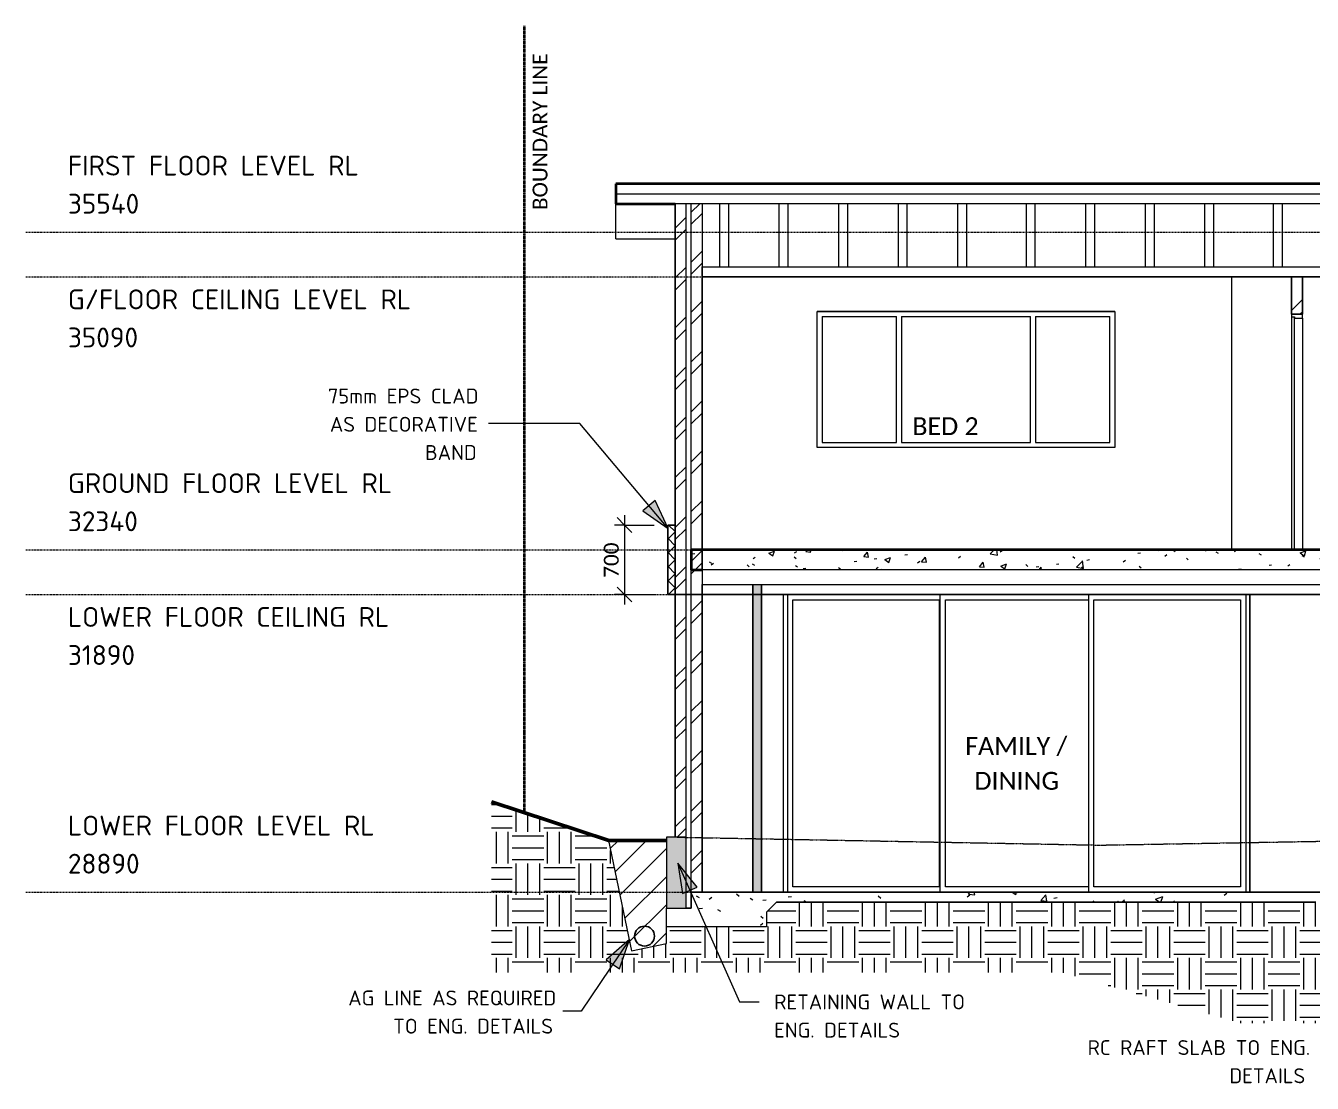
# Model space of a CAD drawing. Header units: millimetres. Extents: x 21429 to 43897, y 26965 to 37621.
# Drawn here: x 21429 to 34395, y 26965 to 37621 of the extents above; entities that cross this region are included whole.
import ezdxf

# ---------------------------------------------------------------- set-up
doc = ezdxf.new("R2010")
doc.units = ezdxf.units.MM
for name, pattern in [('Centre', [30, 12, -6, 6, -6]), ('Dash - Tight', [4.5, 3, -1.5]), ('Dash dot', [8, 4, -2, 0, -2])]:
    doc.linetypes.add(name, pattern=pattern)
for name, color, linetype, lineweight in [('A-ANNO-DIMS', 211, 'Continuous', 9), ('A-ANNO-DIMS-100', 211, 'Continuous', 9), ('A-AREA-IDEN', 2, 'Continuous', 9), ('A-CLNG', 13, 'Continuous', 9), ('A-DETL', 90, 'Continuous', 9), ('A-DETL-GENF', 92, 'Continuous', 9), ('A-DETL-MEDM', 33, 'Continuous', 25), ('A-DETL-THIN', 151, 'Continuous', 9), ('A-DETL-WIDE', 214, 'Continuous', 50), ('A-DOOR', 31, 'Continuous', 9), ('A-DOOR-FRAM', 31, 'Continuous', 9), ('A-FLOR', 192, 'Continuous', 9), ('A-FLOR-LEVL', 51, 'Continuous', 9), ('A-FLOR-PATT', 8, 'Continuous', 35), ('A-GLAZ', 151, 'Continuous', 9), ('A-ROOF', 132, 'Continuous', 9), ('A-WALL', 113, 'Continuous', 9), ('A-WALL-PATT', 111, 'Continuous', 25), ('G-ANNO-TEXT', 231, 'Continuous', 9), ('I-WALL', 2, 'Continuous', 9)]:
    doc.layers.add(name, color=color, linetype=linetype, lineweight=lineweight)
doc.styles.add('Calibri', font='calibri.ttf', dxfattribs={"height": 150})
doc.styles.add('Calibri_1', font='calibri.ttf', dxfattribs={"height": 180})
doc.styles.add('ISOCPEUR', font='ISOCPEUR.ttf', dxfattribs={"height": 200})
doc.styles.add('ISOCPEUR_1', font='ISOCPEUR.ttf', dxfattribs={"height": 150})
doc.dimstyles.new('1_5mm_Calibrii', dxfattribs={"dimscale": 304.8, "dimtxt": 176.602264, "dimasz": 0.492126, "dimexe": 0.328084, "dimexo": 0.0625, "dimgap": 0, "dimtad": 1, "dimdec": 0, "dimzin": 0, "dimdsep": 46, "dimtxsty": 'Calibri', "dimblk1": 'OBLIQUE', "dimblk2": 'OBLIQUE', "dimsah": 1, "dimcen": 0.09, "dimdle": 0.328084, "dimazin": 0, "dimtfac": 1, "dimtdec": 4, "dimtix": 1, "dimtmove": 0, "dimatfit": 3, "dimfxl": 0.984252, "dimfxlon": 1, "dimtvp": 1, "dimtolj": 1, "dimtzin": 0, "dimarcsym": 2})
pattern_1 = [(45, (33633.57, 18106.9), (-251.447, 251.447), []), (45, (33633.57, 18487.9), (-251.447, 251.447), [])]
pattern_2 = [(0, (33633.57, 18106.88), (317.5, 317.5), [317.5, -317.5]), (0, (33633.57, 18225.95), (317.5, 317.5), [317.5, -317.5]), (0, (33633.57, 18345), (317.5, 317.5), [317.5, -317.5]), (90, (33673.26, 18384.7), (-317.5, 317.5), [317.5, -317.5]), (90, (33792.32, 18384.7), (-317.5, 317.5), [317.5, -317.5]), (90, (33911.38, 18384.7), (-317.5, 317.5), [317.5, -317.5])]

# ---------------------------------------------------------------- blocks, each defined once
blk = doc.blocks.new('Stacker Door - 3 Panel - FXX3047 SP-2545092-SECTION E-E')
at = {"layer": 'A-DOOR'}
for p, q in [((29065, 28890), (29065, 31890)), ((29105, 31889), (29105, 28890)), ((29105, 31889), (33725, 31889)), ((33725, 31889), (33725, 28890)), ((33765, 28890), (33765, 31890))]:
    blk.add_line(p, q, dxfattribs=at)
at = {"layer": 'A-DOOR-FRAM'}
for p, q in [((29160, 28945), (29160, 31835)), ((29160, 31835), (30635, 31835)), ((30635, 31835), (30635, 28945)), ((30643, 31889), (30643, 28890)), ((30698, 28945), (30698, 31835)), ((30698, 31835), (32140, 31835)), ((32140, 31889), (32140, 28890)), ((32195, 28945), (32195, 31835)), ((32195, 31835), (33670, 31835)), ((33670, 31835), (33670, 28945)), ((30635, 28945), (29160, 28945)), ((32140, 28945), (30698, 28945)), ((33670, 28945), (32195, 28945))]:
    blk.add_line(p, q, dxfattribs=at)
blk = doc.blocks.new('AS_AA 0622 - 1527_3 PANEL HORIZONTAL_ - AA1430 SP-1980709-SECTION E-E')
at = {"layer": 'A-GLAZ'}
for p, q in [((32405, 34740), (29405, 34740)), ((29405, 33370), (29405, 34740)), ((29455, 34690), (29455, 33420)), ((29455, 34690), (30205, 34690)), ((30205, 33420), (30205, 34690)), ((30255, 34690), (30255, 33420)), ((30255, 34690), (31555, 34690)), ((31555, 33420), (31555, 34690)), ((31605, 34690), (31605, 33420)), ((31605, 34690), (32355, 34690)), ((32355, 33420), (32355, 34690)), ((32405, 34740), (32405, 33370)), ((32405, 33370), (29405, 33370)), ((29455, 33420), (30205, 33420)), ((30255, 33420), (31555, 33420)), ((31605, 33420), (32355, 33420))]:
    blk.add_line(p, q, dxfattribs=at)
blk = doc.blocks.new('Single - Timber Frame  - 870x2400-V1-SECTION E-E')
at = {"layer": 'A-DOOR', "lineweight": 18}
for p, q in [((34185, 34685), (34185, 32345)), ((34215, 34685), (34185, 34685)), ((34215, 32345), (34215, 34685)), ((34185, 32345), (34215, 32345))]:
    blk.add_line(p, q, dxfattribs=at)
at = {"layer": 'A-DOOR-FRAM', "lineweight": 18}
for p, q in [((34295, 34715), (34185, 34715)), ((34185, 34715), (34185, 34688)), ((34185, 34688), (34215, 34688)), ((34215, 34688), (34215, 34673)), ((34215, 34673), (34295, 34673)), ((34295, 34673), (34295, 34715))]:
    blk.add_line(p, q, dxfattribs=at)
at = {"layer": 'A-DOOR-FRAM'}
for p, q in [((34185, 34688), (34185, 34685)), ((34295, 34673), (34295, 32340)), ((34185, 32345), (34185, 32340)), ((34215, 32345), (34215, 32340))]:
    blk.add_line(p, q, dxfattribs=at)
blk = doc.blocks.new('DIMBLOCK2-SECTION E-E')
at = {"layer": 'A-ANNO-DIMS-100'}
for p, q in [((27463, 32690), (27463, 31790)), ((27463, 32590), (27363, 32590)), ((27463, 32590), (27388, 32665)), ((27463, 32590), (27538, 32515)), ((27463, 32590), (27763, 32590)), ((27463, 31890), (27388, 31965)), ((27463, 31890), (27363, 31890)), ((27463, 31890), (27538, 31815)), ((27463, 31890), (27763, 31890))]:
    blk.add_line(p, q, dxfattribs=at)
at = {"layer": 'A-ANNO-DIMS-100', "color": 0, "insert": (27255, 32058), "char_height": 150, "width": 437.74, "attachment_point": 1, "rotation": 90, "line_spacing_factor": 1.158048, "style": 'Calibri'}
blk.add_mtext('700', dxfattribs=at)
blk = doc.blocks.new('_Oblique')
at = {"color": 0, "linetype": 'ByBlock', "lineweight": -2}
blk.add_line((-0.5, -0.5), (0.5, 0.5), dxfattribs=at)

msp = doc.modelspace()

# ---------------------------------------------------------------- hatches: boundary and pattern name
at = {"layer": 'A-DETL-GENF'}
h = msp.add_hatch(dxfattribs=at)
h.set_pattern_fill('FP_6', color=55, style=0, pattern_type=2)
h.set_pattern_definition(pattern_2)
h.paths.add_polyline_path([(36105.4, 27570.9), (41545.4, 27760.9), (41652.7, 27768.4), (41652.7, 29442), (41105.6, 29442), (41105.6, 27770), (40655.6, 27770), (40655.6, 28590), (28895.4, 28589), (28895.4, 28540), (27885.4, 28540), (27885.4, 28371.8), (27535.2, 28298.5), (27302.4, 29411.8), (27302.4, 29412.5), (26121.4, 29801.2), (26121.4, 28081.9), (31873.5, 28081.9), (33674.3, 27570.9), (35828.5, 27570.9)])
msp.add_hatch(color=31, dxfattribs=at).paths.add_polyline_path([(27885.4, 28730), (28085.4, 28730), (28085.4, 29444.3), (27885.4, 29444.3)])
h = msp.add_hatch(dxfattribs=at)
h.set_pattern_fill('FP_7', style=0, pattern_type=2)
h.set_pattern_definition([(45, (33633.57, 18106.88), (-141.4214, 141.4214), [])])
h.paths.add_polyline_path([(27535.2, 28298.5), (27885.4, 28371.8), (27885.4, 29411.8), (27302.4, 29411.8), (27445, 28730)])
h = msp.add_hatch(dxfattribs=at)
h.set_pattern_fill('FP_5', style=0, pattern_type=2)
h.set_pattern_definition([(50, (33633.6, 18106.9), (728.737, -63.756), [76.2, -838.2]), (355, (33633.6, 18106.9), (-140.97, 764.228), [60.96, -670.56]), (100.451, (33694.3, 18101.6), (587.77, 700.467), [64.76, -712.36]), (46.184, (33633.6, 18310.1), (1084.316, -168.17), [114.3, -1257.3]), (96.636, (33723.9, 18296.1), (949.61, 989.71), [97.14, -1068.54]), (351.184, (33633.6, 18310.1), (949.62, 989.7), [91.44, -1005.84]), (21, (33735.2, 18259.3), (606.458, -409.06), [76.2, -838.2]), (326, (33735.2, 18259.3), (247.21, 736.753), [60.96, -670.56]), (71.451, (33785.7, 18225.2), (853.67, 327.685), [64.76, -712.36]), (37.5, (33633.57, 18106.88), (12.3547, 338.22), [33.528, -628.904, 33.528, -647.192, -673.1]), (37.5, (33633.57, 18106.88), (12.3547, 338.22), [-1343.152, 33.528, -639.572]), (7.5, (33633.57, 18106.9), (267.279, 400.722), [33.528, -354.584, 33.528, -613.664, -256.54]), (7.5, (33633.57, 18106.9), (267.279, 400.722), [-1035.304, 33.528, -223.012]), (327.5, (33407, 18106.88), (542.3633, -22.9153), [33.528, -220.472, 33.528, -1810.512]), (327.5, (33407, 18106.88), (542.3633, -22.9153), [-287.528, -758.952, 33.528, -1018.032]), (317.5, (33305.4, 18106.9), (592.517, 101.707), [33.528, -296.672, 33.528, -492.76, -746.76]), (317.5, (33305.4, 18106.9), (592.517, 101.707), [-856.488, 33.528, -713.232])])
h.paths.add_polyline_path([(27926.7, 28540), (28895.4, 28540), (28895.4, 28689), (28995.4, 28789), (34430.4, 28789), (34490.4, 28729), (34790.4, 28729), (34850.4, 28789), (39030.4, 28789), (39130.4, 28689), (39130.4, 28590), (39580.4, 28590), (39580.4, 28804), (39420.4, 28804), (39420.4, 28890), (28135.4, 28890), (28135.4, 28730), (27885.4, 28730), (27885.4, 28540)])
h = msp.add_hatch(dxfattribs=at)
h.set_pattern_fill('FP_6', color=55, style=0, pattern_type=2)
h.set_pattern_definition(pattern_2)
h.paths.add_polyline_path([(28895.4, 28589), (39130.4, 28589), (39130.4, 28689), (39030.4, 28789), (34850.4, 28789), (34790.4, 28729), (34490.4, 28729), (34430.4, 28789), (28995.4, 28789), (28895.4, 28689), (28895.4, 28629.7)])
at = {"layer": 'A-FLOR-PATT', "lineweight": 9}
h = msp.add_hatch(dxfattribs=at)
h.set_pattern_fill('FP_2', color=256, style=0, pattern_type=2)
h.set_pattern_definition([(50, (33633.57, 18106.9), (582.989, -51.005), [60.96, -670.56]), (355, (33633.6, 18106.9), (-112.777, 611.382), [48.768, -536.448]), (100.451, (33682.15, 18102.63), (470.216, 560.373), [51.808, -569.888]), (46.184, (33633.6, 18269.44), (867.453, -134.537), [91.44, -1005.84]), (96.636, (33705.9, 18258.2), (759.69, 791.77), [77.71, -854.83]), (351.184, (33633.6, 18269.4), (759.696, 791.76), [73.15, -804.67]), (21, (33714.85, 18228.8), (485.166, -327.249), [60.96, -670.56]), (326, (33714.85, 18228.8), (197.767, 589.402), [48.768, -536.448]), (71.451, (33755.3, 18201.53), (682.934, 262.148), [51.808, -569.888]), (37.5, (33633.57, 18106.88), (9.883, 270.576), [26.822, -503.123, 26.822, -517.754, -538.48]), (37.5, (33633.57, 18106.88), (9.883, 270.576), [-1074.522, 26.822, -511.658]), (7.5, (33633.57, 18106.88), (213.8225, 320.578), [26.822, -283.667, 26.822, -490.931, -205.232]), (7.5, (33633.57, 18106.88), (213.8225, 320.578), [-828.243, 26.822, -178.41]), (327.5, (33452.32, 18106.88), (433.891, -18.3325), [26.822, -176.378, 26.822, -1448.41]), (327.5, (33452.32, 18106.88), (433.891, -18.3325), [-230.022, -607.162, 26.822, -814.426]), (317.5, (33371.04, 18106.9), (474.014, 81.365), [26.822, -237.338, 26.822, -991.616]), (317.5, (33371.04, 18106.9), (474.014, 81.365), [-290.982, -394.208, 26.822, -570.586])])
h.paths.add_polyline_path([(38740.6, 32140), (39420.4, 32140), (39420.4, 32340), (28135.4, 32340), (28135.4, 32140), (37769.9, 32140)])
at = {"layer": 'A-WALL-PATT', "lineweight": 9}
h = msp.add_hatch(dxfattribs=at)
h.set_pattern_fill('FP_1', color=256, style=0, pattern_type=2)
h.set_pattern_definition(pattern_1)
h.paths.add_polyline_path([(28085.4, 31890), (28085.4, 35827.4), (27975.4, 35827.4), (27975.4, 31890), (28062.8, 31890)])
h = msp.add_hatch(dxfattribs=at)
h.set_pattern_fill('FP_1', color=256, style=0, pattern_type=2)
h.set_pattern_definition(pattern_1)
h.paths.add_polyline_path([(28135.4, 31890), (28245.4, 31890), (28245.4, 35827.4), (28135.4, 35827.4), (28135.4, 31990)])
h = msp.add_hatch(dxfattribs=at)
h.set_pattern_fill('FP_1', color=256, style=0, pattern_type=2)
h.set_pattern_definition(pattern_1)
h.paths.add_polyline_path([(34295.4, 34715), (34295.4, 35090), (34185.4, 35090), (34185.4, 34715)])
h = msp.add_hatch(dxfattribs=at)
h.set_pattern_fill('FP_4', color=256, angle=135, style=0, pattern_type=2)
h.set_pattern_definition([(135, (27975.45, 32240), (-70.71, -70.71), []), (225, (27975.45, 32240), (70.71, -70.71), [])])
h.paths.add_polyline_path([(27975.4, 31890), (27975.4, 32590), (27900.4, 32590), (27900.4, 31890)])
msp.add_hatch(color=256, dxfattribs=at).paths.add_polyline_path([(28845.4, 28890), (28845.4, 31990), (28755.4, 31990), (28755.4, 28890), (28790.9, 28890)])
h = msp.add_hatch(dxfattribs=at)
h.set_pattern_fill('FP_1', color=256, style=0, pattern_type=2)
h.set_pattern_definition(pattern_1)
h.paths.add_polyline_path([(28062.8, 29444.3), (28085.4, 29444.3), (28085.4, 31890), (27975.4, 31890), (27975.4, 29444.3)])
h = msp.add_hatch(dxfattribs=at)
h.set_pattern_fill('FP_1', color=256, style=0, pattern_type=2)
h.set_pattern_definition(pattern_1)
h.paths.add_polyline_path([(28135.4, 28890), (28245.4, 28890), (28245.4, 31890), (28135.4, 31890), (28135.4, 28962.7)])
at = {"layer": 'G-ANNO-TEXT'}
for points in [[(27902.7, 32556), (27771.1, 32837.3), (27648.1, 32733.9)], [(27999.8, 29183.5), (28048.4, 28876.7), (28195.2, 28942.1)], [(27512.7, 28412.2), (27278.4, 28208.3), (27411.7, 28118.5)]]:
    msp.add_hatch(color=7, dxfattribs=at).paths.add_polyline_path(points)

# ---------------------------------------------------------------- linework, layer by layer
at = {"layer": 'A-CLNG', "lineweight": 25}
for p, q in [((28245.4, 35190), (28245.4, 35090)), ((28245.4, 35090), (34651, 35090)), ((28245.4, 31990), (28245.4, 31890)), ((28245.4, 31890), (39310.4, 31890))]:
    msp.add_line(p, q, dxfattribs=at)
at = {"layer": 'A-DETL', "linetype": 'Dash dot', "lineweight": 35}
msp.add_line((26455.4, 29677.5), (26455.4, 37620.8), dxfattribs=at)
at = {"layer": 'A-DETL'}
for p, q in [((28420.4, 35827.4), (28420.4, 35190)), ((28510.4, 35827.4), (28510.4, 35190)), ((29020.4, 35827.4), (29020.4, 35190)), ((29110.4, 35827.4), (29110.4, 35190)), ((29620.4, 35827.4), (29620.4, 35190)), ((29710.4, 35827.4), (29710.4, 35190)), ((30220.4, 35827.4), (30220.4, 35190)), ((30310.4, 35827.4), (30310.4, 35190)), ((30820.4, 35827.4), (30820.4, 35190)), ((30910.4, 35827.4), (30910.4, 35190)), ((31510.4, 35827.4), (31510.4, 35190)), ((31600.4, 35827.4), (31600.4, 35190)), ((32110.4, 35827.4), (32110.4, 35190)), ((32200.4, 35827.4), (32200.4, 35190)), ((32710.4, 35827.4), (32710.4, 35190)), ((32800.4, 35827.4), (32800.4, 35190)), ((33310.4, 35827.4), (33310.4, 35190)), ((33400.4, 35827.4), (33400.4, 35190)), ((34000.4, 35827.4), (34000.4, 35190)), ((34090.4, 35827.4), (34090.4, 35190)), ((28995.4, 28789), (28895.4, 28689)), ((27885.4, 28371.8), (27885.4, 28730)), ((28895.4, 28689), (28895.4, 28589)), ((28895.4, 28540), (27885.4, 28540)), ((28895.4, 28589), (28895.4, 28540)), ((27535.2, 28298.5), (27885.4, 28371.8))]:
    msp.add_line(p, q, dxfattribs=at)
at = {"layer": 'A-DETL', "linetype": 'Dash - Tight'}
for p, q in [((27995.4, 29444.3), (32254.8, 29364.6)), ((32254.8, 29364.6), (35854.2, 29427.4))]:
    msp.add_line(p, q, dxfattribs=at)
at = {"layer": 'A-DETL-MEDM'}
for p, q in [((39420.4, 28890), (28135.4, 28890)), ((28135.4, 28890), (28135.4, 28730)), ((34430.4, 28789), (28995.4, 28789)), ((28135.4, 28730), (28085.4, 28730))]:
    msp.add_line(p, q, dxfattribs=at)
msp.add_circle((27665.3, 28447.7), 100, dxfattribs=at)
at = {"layer": 'A-DETL-THIN'}
for p, q in [((34650.4, 35827.4), (28245.4, 35827.4)), ((28245.4, 35827.4), (28245.4, 35190)), ((28245.4, 35190), (34650.4, 35190)), ((34670.4, 32140), (28245.4, 32140)), ((28245.4, 32140), (28245.4, 31990)), ((28245.4, 31990), (34670.4, 31990)), ((27885.4, 29444.3), (27885.4, 28730)), ((28085.4, 29444.3), (27885.4, 29444.3)), ((28085.4, 28730), (28085.4, 29444.3)), ((27302.4, 29411.8), (27535.2, 28298.5)), ((27885.4, 28730), (28085.4, 28730))]:
    msp.add_line(p, q, dxfattribs=at)
at = {"layer": 'A-DETL-WIDE'}
for p, q in [((27304.4, 29411.8), (26121.4, 29801.2)), ((27885.4, 29411.8), (27302.4, 29411.8))]:
    msp.add_line(p, q, dxfattribs=at)
at = {"layer": 'A-FLOR', "lineweight": 35}
for p, q in [((39420.4, 32340), (28135.4, 32340)), ((28135.4, 32340), (28135.4, 32140)), ((28135.4, 32140), (28245.4, 32140))]:
    msp.add_line(p, q, dxfattribs=at)
at = {"layer": 'A-FLOR-LEVL', "linetype": 'Centre'}
for p, q in [((21428.8, 35540), (43897.3, 35540)), ((21428.8, 35090), (43897.3, 35090)), ((21428.8, 32340), (43897.3, 32340)), ((21428.8, 31890), (43897.3, 31890)), ((21428.8, 28890), (43897.3, 28890))]:
    msp.add_line(p, q, dxfattribs=at)
at = {"layer": 'A-ROOF', "lineweight": 35}
for p, q in [((27375.4, 36029.2), (27375.4, 35827.4)), ((34650.4, 36029.2), (27375.4, 36029.2)), ((27375.4, 35827.4), (27975.4, 35827.4))]:
    msp.add_line(p, q, dxfattribs=at)
at = {"layer": 'A-ROOF'}
for p, q in [((27375.4, 36028.2), (34650.4, 36028.2)), ((27375.4, 35927.8), (34650.4, 35927.8)), ((27375.4, 35473.9), (27375.4, 35827.4)), ((27375.4, 35473.9), (27975.4, 35473.9))]:
    msp.add_line(p, q, dxfattribs=at)
at = {"layer": 'A-WALL', "lineweight": 25}
for p, q in [((27975.4, 35827.4), (27975.4, 29444.3)), ((28245.4, 32140), (28245.4, 35190)), ((34185.4, 35090), (34185.4, 34715)), ((34295.4, 34715), (34295.4, 35090)), ((34185.4, 34715), (34295.4, 34715)), ((27900.4, 32590), (27900.4, 31890)), ((27975.4, 32590), (27900.4, 32590)), ((27900.4, 31890), (28245.4, 31890)), ((28245.4, 28890), (28245.4, 31890))]:
    msp.add_line(p, q, dxfattribs=at)
at = {"layer": 'A-WALL'}
for p, q in [((28245.4, 35827.4), (27975.4, 35827.4)), ((28085.4, 29444.3), (28085.4, 35827.4)), ((28135.4, 28890), (28135.4, 35827.4)), ((29405.4, 33370), (29405.4, 34740)), ((29405.4, 34740), (32405.4, 34740)), ((32405.4, 34740), (32405.4, 33370)), ((32405.4, 33370), (29405.4, 33370)), ((29065.4, 28890), (29065.4, 31890)), ((33765.4, 31890), (33765.4, 28890))]:
    msp.add_line(p, q, dxfattribs=at)
at = {"layer": 'G-ANNO-TEXT', "color": 7}
for p, q in [((27014.1, 33612.7), (26094.2, 33612.7)), ((27902.7, 32556), (27014.1, 33612.7)), ((27771.1, 32837.3), (27648.1, 32733.9)), ((27902.7, 32556), (27771.1, 32837.3)), ((27648.1, 32733.9), (27902.7, 32556)), ((27999.8, 29183.5), (28048.4, 28876.7)), ((28195.2, 28942.1), (27999.8, 29183.5)), ((27999.8, 29183.5), (28622.7, 27784.5)), ((28048.4, 28876.7), (28195.2, 28942.1)), ((27512.7, 28412.2), (27026, 27689.9)), ((27512.7, 28412.2), (27278.4, 28208.3)), ((27411.7, 28118.5), (27512.7, 28412.2)), ((27278.4, 28208.3), (27411.7, 28118.5)), ((28622.7, 27784.5), (28821.7, 27784.5)), ((27026, 27689.9), (26841, 27689.9))]:
    msp.add_line(p, q, dxfattribs=at)
at = {"layer": 'I-WALL'}
msp.add_line((33585.4, 32340), (33585.4, 35090), dxfattribs=at)
at = {"layer": 'I-WALL', "lineweight": 25}
for p, q in [((28755.4, 31990), (28755.4, 28890)), ((28845.4, 28890), (28845.4, 31990))]:
    msp.add_line(p, q, dxfattribs=at)

# ---------------------------------------------------------------- block references
at = {"layer": 'A-DOOR'}
for name in ['Single - Timber Frame  - 870x2400-V1-SECTION E-E', 'Stacker Door - 3 Panel - FXX3047 SP-2545092-SECTION E-E']:
    msp.add_blockref(name, (0, 0), dxfattribs=at)
at = {"layer": 'A-GLAZ'}
msp.add_blockref('AS_AA 0622 - 1527_3 PANEL HORIZONTAL_ - AA1430 SP-1980709-SECTION E-E', (0, 0), dxfattribs=at)

# ---------------------------------------------------------------- texts
at = {"layer": 'A-AREA-IDEN', "char_height": 180, "attachment_point": 1, "style": 'Calibri_1'}
for s, insert, width in [('BED 2', (30364.5, 33675.4), 817.721), ('FAMILY /', (30897.3, 30452.8), 1274.683), ('DINING', (30989.9, 30102.3), 1050.211)]:
    msp.add_mtext(s, dxfattribs=dict(at, insert=insert, width=width))
at = {"layer": 'A-FLOR-LEVL', "char_height": 200, "attachment_point": 1, "style": 'ISOCPEUR', "bg_fill": 3, "box_fill_scale": 1.25, "bg_fill_color": 9, "bg_fill_true_color": 13158600, "bg_fill_transparency": 0}
for s, insert, width in [('FIRST FLOOR LEVEL RL', (21853.6, 36311.4), 3567.509), ('35540', (21853.6, 35927.4), 905.907), ('G/FLOOR CEILING LEVEL RL', (21853.6, 34963.8), 4168.775), ('35090', (21853.6, 34579.8), 881.856), ('GROUND FLOOR LEVEL RL', (21853.6, 33111.4), 3920.252), ('32340', (21853.6, 32727.4), 905.907), ('LOWER FLOOR CEILING RL', (21853.6, 31763.8), 3888.184), ('31890', (21853.6, 31379.8), 825.738), ('LOWER FLOOR LEVEL RL', (21853.6, 29661.4), 3743.881), ('28890', (21853.6, 29277.4), 881.856)]:
    msp.add_mtext(s, dxfattribs=dict(at, insert=insert, width=width))
at = {"layer": 'G-ANNO-TEXT', "color": 5, "insert": (26537, 35763.1), "char_height": 150, "width": 2004.219, "attachment_point": 1, "rotation": 90, "style": 'Calibri'}
msp.add_mtext('BOUNDARY LINE', dxfattribs=at)
at = {"layer": 'G-ANNO-TEXT', "color": 7, "char_height": 150, "attachment_point": 1, "style": 'ISOCPEUR_1'}
for s, insert, width in [('75mm EPS CLAD', (24474.4, 33964.3), 1779.746), ('AS DECORATIVE ', (24494.2, 33679.9), 1755.696), ('BAND', (25453.3, 33395.5), 593.249), ('AG LINE AS REQUIRED', (24679.2, 27899.5), 2437.13), ('RETAINING WALL TO ', (28971.7, 27859.5), 2364.978), (' TO ENG. DETAILS ', (25036.4, 27615), 2004.219), ('ENG. DETAILS ', (28971.7, 27575), 1603.375), ('RC RAFT SLAB TO ENG. ', (32130.5, 27399.6), 2637.552), ('DETAILS ', (33559.2, 27115.2), 905.907)]:
    msp.add_mtext(s, dxfattribs=dict(at, insert=insert, width=width))

# ---------------------------------------------------------------- dimensions: what is measured, and where the dimension line sits
at = {"layer": 'A-ANNO-DIMS'}
dim = msp.add_linear_dim(base=(27462.6, 31890), p1=(27762.6, 32590), p2=(27762.6, 31890), angle=90, dimstyle='1_5mm_Calibrii', override={"dimpost": '<>', "dimfxl": 700}, dxfattribs=at)
dim.commit()
dim.dimension.update_dxf_attribs({"geometry": 'DIMBLOCK2-SECTION E-E', "text_midpoint": (27385.7, 32240)})

doc.saveas('drawing.dxf')
